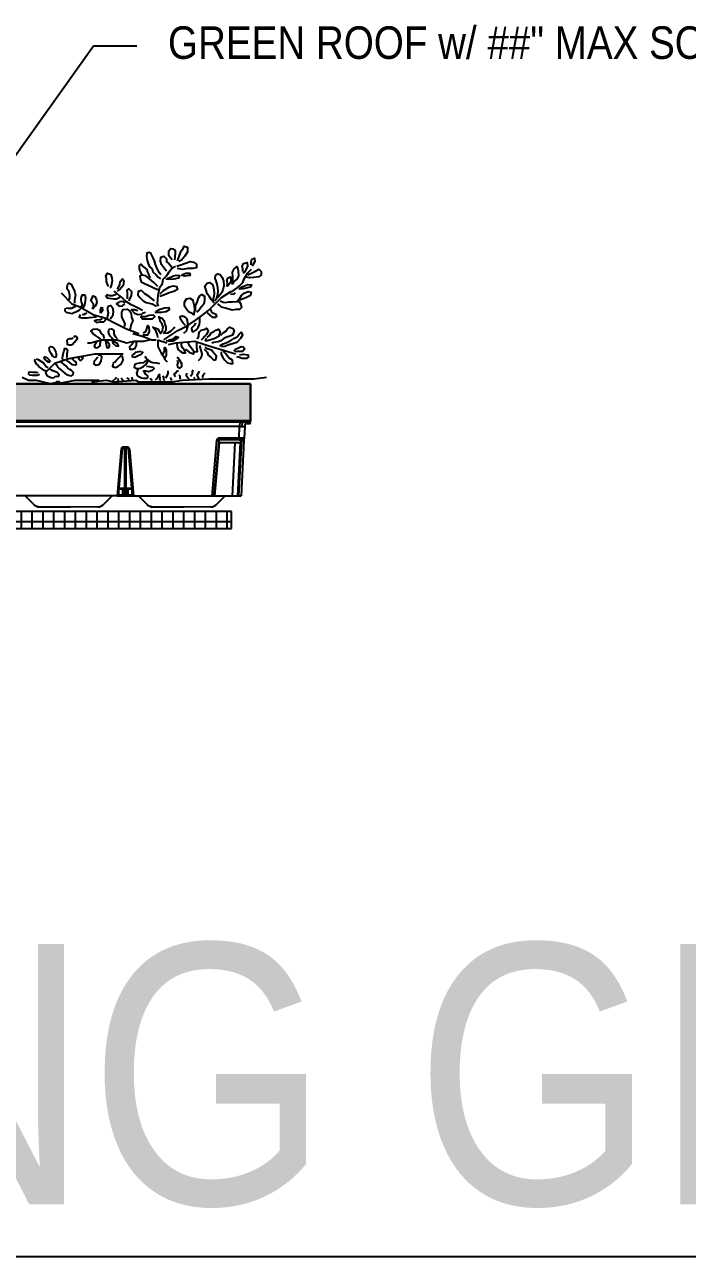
# Model space of a CAD drawing. Header units: inches. Extents: x -2661 to 42767, y -1222 to 9099.
# Drawn here: x 2269.25 to 2292.19, y 1687.74 to 1730.35 of the extents above; entities that cross this region are included whole.
import ezdxf
from ezdxf import colors
from ezdxf.entities.mleader import LeaderData, LeaderLine
from ezdxf.math import Vec2, Vec3

# ---------------------------------------------------------------- set-up
doc = ezdxf.new("R2010")
doc.units = ezdxf.units.IN
doc.header["$LTSCALE"] = 12
doc.header["$MEASUREMENT"] = 0
doc.layers.get('0').update_dxf_attribs({"linetype": 'CONTINUOUS'})
doc.layers.add('S-ANNO-NOTE', color=4, linetype='CONTINUOUS')
doc.layers.add('S-ARCH', color=1, linetype='CONTINUOUS')
doc.styles.add('Arial', font='arial.ttf', dxfattribs={"width": 0.85})

# ---------------------------------------------------------------- blocks, each defined once
blk = doc.blocks.new("LIVE ROOF 'DEEP SYSTEM' MODULE")
at = {"layer": 'S-ARCH'}
h = blk.add_hatch(dxfattribs=at)
h.set_pattern_fill('FP_15', color=256, style=0, pattern_type=2)
h.set_pattern_definition([(0, (-202.86071, 4.29002), (0.64, 0.16), [0.0528, -0.4272, 0.0528, -0.4272, -2.56]), (0, (-202.86071, 4.29002), (0.64, 0.16), [-0.96, 0.0528, -0.9072, 0.0528, -0.4272, -1.12]), (0, (-202.86071, 4.29002), (0.64, 0.16), [-2.4, 0.0528, -0.2672, 0.0528, -0.7472]), (120, (-202.62071, 4.37002), (-0.45856406, 0.47425626), [0.0528, -0.4272, 0.0528, -0.4272, -2.56]), (120, (-202.62071, 4.37002), (-0.45856406, 0.47425626), [-0.96, 0.0528, -0.9072, 0.0528, -0.4272, -1.12]), (120, (-202.62071, 4.37002), (-0.45856406, 0.47425626), [-2.4, 0.0528, -0.2672, 0.0528, -0.7472]), (240, (-202.54071, 4.69002), (-0.18143594, -0.63425626), [0.0528, -0.4272, 0.0528, -0.4272, -2.56]), (240, (-202.54071, 4.69002), (-0.18143594, -0.63425626), [-0.96, 0.0528, -0.9072, 0.0528, -0.4272, -1.12]), (240, (-202.54071, 4.69002), (-0.18143594, -0.63425626), [-2.4, 0.0528, -0.2672, 0.0528, -0.7472])])
h.paths.add_polyline_path([(-12.027, 3.497), (-11.83, 3.497), (-11.813, 3.697), (12.141, 3.697), (12.141, 5.004), (-12.027, 5.004)])
h = blk.add_hatch(dxfattribs=at)
h.set_pattern_fill('FP_14', color=256, style=0, pattern_type=2)
h.set_pattern_definition([(0, (-202.8607, 4.29), (0, 0.375), []), (90, (-202.8607, 4.29), (-0.375, 2e-17), [])])
h.paths.add_polyline_path([(11.474, 0), (11.474, 0.599), (-11.474, 0.599), (-11.474, 0), (9.787, 0)])
for p, q in [((11.509, 8.569), (11.497, 8.446)), ((8.921, 6.536), (9.244, 6.428)), ((7.559, 5.194), (7.529, 5.114)), ((10.175, 5.244), (10.205, 5.194)), ((12.141, 5.004), (-12.027, 5.004)), ((-12.027, 5.004), (12.141, 5.004)), ((12.141, 3.697), (12.141, 5.004)), ((12.141, 5.004), (12.141, 3.734)), ((11.761, 3.534), (-11.853, 3.534)), ((11.769, 3.697), (-11.816, 3.697)), ((12.141, 3.734), (-11.813, 3.734)), ((-11.813, 3.734), (11.769, 3.734)), ((-11.813, 3.697), (12.141, 3.697)), ((11.741, 3.141), (11.761, 3.534)), ((11.769, 3.697), (11.761, 3.534)), ((11.761, 3.534), (11.936, 3.534)), ((11.769, 3.734), (11.769, 3.697)), ((11.862, 3.732), (11.769, 3.732)), ((11.843, 3.697), (11.769, 3.697)), ((11.844, 3.697), (11.836, 3.534)), ((11.883, 3.734), (11.843, 3.724)), ((11.884, 3.734), (11.844, 3.697)), ((12.141, 3.734), (11.884, 3.734)), ((11.936, 3.534), (11.915, 3.141)), ((11.94, 3.61), (11.936, 3.534)), ((11.94, 3.61), (11.96, 3.629)), ((12.098, 3.629), (11.96, 3.629)), ((12.098, 3.629), (12.138, 3.667)), ((12.138, 3.667), (12.141, 3.734)), ((10.805, 1.134), (10.973, 3.055)), ((10.88, 1.134), (11.048, 3.052)), ((11.048, 3.052), (11.068, 3.07)), ((11.068, 3.07), (11.068, 3.141)), ((11.068, 3.141), (11.741, 3.141)), ((11.741, 3.07), (11.068, 3.07)), ((11.735, 1.134), (11.836, 3.052)), ((11.741, 3.141), (11.915, 3.141)), ((11.741, 3.141), (11.741, 3.07)), ((11.741, 3.07), (11.84, 3.07)), ((11.797, 2.975), (11.807, 2.994)), ((11.811, 3.052), (11.807, 2.994)), ((11.911, 3.055), (11.81, 1.134)), ((11.811, 3.07), (11.811, 3.052)), ((11.836, 3.052), (11.811, 3.052)), ((11.84, 3.07), (11.836, 3.052)), ((11.91, 3.053), (11.903, 3.086)), ((11.915, 3.141), (11.911, 3.055)), ((7.664, 2.758), (7.522, 1.134)), ((7.694, 2.757), (7.552, 1.134)), ((7.734, 2.793), (7.694, 2.757)), ((7.875, 2.822), (7.734, 2.822)), ((7.734, 2.822), (7.734, 2.793)), ((7.734, 2.793), (7.875, 2.793)), ((7.775, 2.793), (7.775, 1.134)), ((7.833, 1.135), (7.833, 2.793)), ((7.875, 2.793), (7.875, 2.822)), ((7.914, 2.757), (7.875, 2.793)), ((8.056, 1.134), (7.914, 2.757)), ((7.944, 2.758), (8.086, 1.134)), ((11.056, 2.97), (10.895, 1.134)), ((11.607, 2.97), (11.056, 2.97)), ((11.51, 1.134), (11.607, 2.97)), ((11.781, 2.97), (11.607, 2.97)), ((11.781, 2.97), (11.685, 1.134)), ((11.797, 2.975), (11.7, 1.134)), ((7.632, 1.393), (7.568, 1.358)), ((7.575, 1.395), (7.735, 1.395)), ((7.599, 1.381), (7.715, 1.381)), ((7.604, 1.384), (7.657, 1.395)), ((7.715, 1.381), (7.715, 1.395)), ((7.715, 1.381), (7.75, 1.381)), ((7.718, 1.169), (7.715, 1.381)), ((7.75, 1.381), (7.735, 1.395)), ((7.75, 1.381), (7.753, 1.169)), ((7.858, 1.381), (7.855, 1.169)), ((7.873, 1.395), (7.858, 1.381)), ((7.861, 1.381), (7.893, 1.381)), ((7.873, 1.395), (8.034, 1.395)), ((7.893, 1.381), (7.89, 1.169)), ((7.893, 1.395), (7.893, 1.381)), ((7.893, 1.381), (8.009, 1.381)), ((7.951, 1.395), (8.005, 1.383)), ((7.974, 1.393), (8.04, 1.358)), ((7.522, 1.134), (0.236, 1.134)), ((4.333, 1.138), (4.648, 0.819)), ((7.035, 0.819), (7.347, 1.134)), ((7.522, 1.134), (7.552, 1.134)), ((7.552, 1.134), (7.718, 1.134)), ((7.555, 1.169), (7.718, 1.169)), ((7.718, 1.169), (7.751, 1.169)), ((7.718, 1.134), (7.718, 1.169)), ((7.718, 1.137), (7.741, 1.149)), ((7.718, 1.134), (7.788, 1.134)), ((7.773, 1.138), (7.753, 1.169)), ((7.788, 1.134), (7.819, 1.134)), ((7.819, 1.134), (7.89, 1.137)), ((7.855, 1.169), (7.835, 1.138)), ((7.855, 1.169), (7.89, 1.169)), ((7.89, 1.169), (8.053, 1.169)), ((7.89, 1.169), (7.89, 1.134)), ((7.89, 1.134), (8.056, 1.134)), ((8.056, 1.134), (8.086, 1.134)), ((8.086, 1.134), (10.805, 1.134)), ((8.261, 1.134), (8.573, 0.819)), ((10.805, 1.134), (10.88, 1.134)), ((10.895, 1.134), (11.51, 1.134)), ((10.947, 0.819), (11.174, 1.049)), ((11.174, 1.049), (11.227, 1.103)), ((11.227, 1.103), (11.253, 1.129)), ((11.258, 1.134), (11.232, 1.108)), ((11.51, 1.134), (11.685, 1.134)), ((11.7, 1.134), (11.735, 1.134)), ((11.735, 1.134), (11.81, 1.134)), ((11.474, 0.599), (-11.474, 0.599)), ((4.694, 0.785), (4.648, 0.819)), ((4.648, 0.819), (4.66, 0.812)), ((4.658, 0.811), (4.771, 0.76)), ((4.76, 0.762), (4.79, 0.759)), ((4.79, 0.759), (4.764, 0.762)), ((4.79, 0.759), (4.826, 0.759)), ((4.793, 0.759), (4.826, 0.76)), ((4.826, 0.759), (5.772, 0.759)), ((5.772, 0.759), (5.911, 0.759)), ((5.911, 0.759), (6.857, 0.761)), ((6.857, 0.76), (6.89, 0.759)), ((6.857, 0.759), (6.893, 0.759)), ((6.893, 0.759), (6.919, 0.762)), ((6.912, 0.76), (7.025, 0.811)), ((6.99, 0.785), (7.035, 0.819)), ((7.023, 0.812), (7.035, 0.819)), ((8.618, 0.785), (8.573, 0.819)), ((8.573, 0.819), (8.585, 0.812)), ((8.583, 0.811), (8.696, 0.76)), ((8.684, 0.762), (8.715, 0.759)), ((8.715, 0.759), (8.688, 0.762)), ((8.715, 0.759), (8.751, 0.759)), ((8.718, 0.759), (8.751, 0.76)), ((8.751, 0.759), (9.697, 0.759)), ((9.697, 0.759), (9.836, 0.759)), ((9.836, 0.759), (10.769, 0.761)), ((10.769, 0.76), (10.802, 0.759)), ((10.769, 0.759), (10.805, 0.759)), ((10.805, 0.759), (10.831, 0.762)), ((10.824, 0.76), (10.937, 0.811)), ((10.901, 0.785), (10.947, 0.819)), ((10.935, 0.812), (10.947, 0.819)), ((11.474, 0), (11.474, 0.599)), ((-11.474, 0), (11.474, 0))]:
    blk.add_line(p, q, dxfattribs=at)
at = {"layer": 'S-ARCH', "flags": 128}
for points in [[(9.038, 8.777), (8.976, 8.863), (8.891, 9.022), (8.854, 9.132), (8.817, 9.267), (8.756, 9.389), (8.683, 9.524), (8.622, 9.548), (8.548, 9.524), (8.536, 9.413), (8.56, 9.279), (8.597, 9.169), (8.646, 9.058), (8.732, 8.985), (8.756, 8.887), (8.866, 8.777), (8.94, 8.703), (9.025, 8.642)], [(9.233, 8.912), (9.135, 9.022), (9.062, 9.132), (9.025, 9.254), (9.038, 9.389), (9.135, 9.426), (9.233, 9.328), (9.233, 9.23), (9.307, 9.169), (9.38, 9.095), (9.417, 9.046)], [(9.429, 9.303), (9.307, 9.438), (9.307, 9.609), (9.38, 9.695), (9.454, 9.683), (9.527, 9.622), (9.527, 9.536), (9.515, 9.389), (9.502, 9.303)], [(9.613, 9.267), (9.674, 9.45), (9.735, 9.609), (9.808, 9.695), (9.845, 9.769), (9.955, 9.732), (9.955, 9.573), (9.869, 9.426), (9.747, 9.291), (9.661, 9.242)], [(8.389, 8.777), (8.328, 8.887), (8.291, 8.985), (8.291, 9.107), (8.352, 9.144), (8.426, 9.071), (8.56, 8.948), (8.56, 8.899), (8.597, 8.826), (8.622, 8.752), (8.67, 8.691)], [(8.952, 7.699), (8.915, 7.785), (8.927, 7.92), (8.94, 8.079), (8.976, 8.238), (9.001, 8.348), (9.086, 8.483), (9.111, 8.63), (9.246, 8.752), (9.319, 8.887), (9.417, 9.009), (9.539, 9.083)], [(9.136, 6.536), (9.621, 6.859), (9.945, 7.021), (10.268, 7.237), (10.483, 7.398), (10.699, 7.56), (10.968, 7.83), (11.13, 7.991), (11.453, 8.207), (11.507, 8.207), (11.669, 8.315), (11.754, 8.397), (11.876, 8.52), (11.913, 8.642), (12.035, 8.838), (12.17, 8.973)], [(9.588, 9.083), (9.723, 9.12), (9.882, 9.181), (10.053, 9.242), (10.163, 9.218), (10.273, 9.144), (10.273, 9.022), (10.139, 8.997), (9.967, 8.997), (9.784, 8.96), (9.613, 8.997)], [(11.521, 8.581), (11.521, 8.716), (11.509, 8.875), (11.57, 8.985), (11.68, 9.071), (11.705, 8.924), (11.717, 8.728), (11.668, 8.63), (11.558, 8.544), (11.509, 8.471)], [(11.876, 8.899), (11.876, 8.985), (11.852, 9.083), (11.9, 9.169), (12.023, 9.205), (12.035, 9.083), (11.986, 8.973), (11.925, 8.875), (11.876, 8.838)], [(12.047, 8.777), (12.243, 8.875), (12.427, 8.973), (12.512, 8.899), (12.512, 8.777), (12.427, 8.716), (12.243, 8.691), (12.108, 8.679), (11.998, 8.703)], [(12.157, 9.12), (12.157, 9.23), (12.182, 9.316), (12.28, 9.352), (12.292, 9.242), (12.219, 9.12), (12.194, 9.083)], [(7.227, 8.373), (7.178, 8.483), (7.153, 8.544), (7.153, 8.642), (7.129, 8.74), (7.19, 8.838), (7.3, 8.789), (7.337, 8.667), (7.349, 8.569), (7.325, 8.459), (7.3, 8.348), (7.263, 8.324)], [(7.533, 8.287), (7.618, 8.434), (7.631, 8.544), (7.704, 8.642), (7.753, 8.569), (7.728, 8.41), (7.631, 8.287), (7.52, 8.214)], [(8.927, 8.373), (8.793, 8.52), (8.646, 8.642), (8.511, 8.74), (8.377, 8.765), (8.303, 8.728), (8.316, 8.654), (8.352, 8.532), (8.462, 8.483), (8.597, 8.422), (8.695, 8.373), (8.817, 8.324), (8.952, 8.263)], [(9.258, 8.654), (9.38, 8.703), (9.466, 8.74), (9.564, 8.765), (9.674, 8.752), (9.649, 8.667), (9.478, 8.63), (9.307, 8.618), (9.209, 8.63)], [(9.784, 8.789), (9.894, 8.838), (10.029, 8.838), (10.053, 8.752), (9.857, 8.728), (9.735, 8.765)], [(10.897, 7.883), (10.971, 7.981), (11.007, 8.091), (11.02, 8.238), (10.995, 8.41), (10.946, 8.569), (10.909, 8.654), (10.922, 8.752), (11.007, 8.814), (11.093, 8.789), (11.154, 8.691), (11.203, 8.569), (11.215, 8.397), (11.179, 8.263), (11.142, 8.165), (11.081, 8.079), (11.007, 7.993), (10.958, 7.981)], [(11.313, 8.373), (11.338, 8.471), (11.325, 8.581), (11.338, 8.667), (11.436, 8.716), (11.472, 8.605), (11.436, 8.507), (11.374, 8.422), (11.325, 8.373)], [(5.58, 8.153), (5.957, 7.776), (6.227, 7.668), (6.712, 7.398), (7.089, 7.291), (7.52, 7.075), (7.843, 6.913), (8.274, 6.751)], [(5.856, 7.92), (5.881, 7.981), (5.881, 8.079), (5.869, 8.128), (5.844, 8.214), (5.795, 8.287), (5.795, 8.361), (5.808, 8.459), (5.856, 8.495), (5.93, 8.459), (5.979, 8.348), (6.028, 8.25), (6.052, 8.165), (6.077, 8.079), (6.052, 7.981), (6.04, 7.895), (6.04, 7.797)], [(7.141, 8.103), (7.263, 8.067), (7.361, 8.067), (7.447, 8.103), (7.484, 8.116)], [(7.41, 8.214), (7.496, 8.14), (7.606, 8.055), (7.716, 7.957), (7.838, 7.859), (7.985, 7.761), (8.108, 7.712), (8.267, 7.626), (8.401, 7.553)], [(7.875, 7.944), (7.875, 8.067), (7.875, 8.165), (7.863, 8.25), (7.924, 8.299), (8.022, 8.201), (8.01, 8.055), (7.949, 7.944), (7.924, 7.883)], [(8.817, 7.883), (8.634, 8.03), (8.475, 8.128), (8.365, 8.238), (8.254, 8.201), (8.242, 8.091), (8.303, 7.993), (8.426, 7.883), (8.524, 7.822), (8.732, 7.773), (8.878, 7.699)], [(9.013, 8.128), (9.123, 8.238), (9.331, 8.361), (9.466, 8.397), (9.576, 8.373), (9.613, 8.275), (9.478, 8.201), (9.319, 8.152), (9.16, 8.091), (9.001, 8.03)], [(10.237, 7.54), (10.237, 7.614), (10.237, 7.712), (10.298, 7.859), (10.322, 7.957), (10.383, 8.055), (10.457, 8.103), (10.542, 8.042), (10.542, 7.895), (10.518, 7.761), (10.445, 7.675), (10.359, 7.565), (10.273, 7.491)], [(10.885, 7.797), (10.848, 7.846), (10.775, 7.932), (10.701, 8.042), (10.64, 8.128), (10.604, 8.25), (10.555, 8.385), (10.64, 8.495), (10.714, 8.52), (10.836, 8.434), (10.873, 8.275), (10.885, 8.14), (10.873, 8.042), (10.848, 7.957), (10.836, 7.883)], [(11.448, 8.128), (11.558, 8.116), (11.619, 8.152)], [(11.692, 7.883), (11.766, 7.969), (11.827, 8.067), (11.913, 8.14), (12.06, 8.201), (12.157, 8.177), (12.133, 8.067), (11.974, 7.981), (11.888, 7.944), (11.754, 7.908)], [(11.741, 8.299), (11.876, 8.373), (12.047, 8.446), (12.17, 8.434), (12.121, 8.348), (11.888, 8.299), (11.729, 8.287)], [(5.759, 7.638), (5.82, 7.626), (5.893, 7.626), (5.954, 7.626), (6.015, 7.663), (6.077, 7.687)], [(6.285, 7.675), (6.321, 7.761), (6.285, 7.834), (6.272, 7.932), (6.285, 8.03), (6.321, 8.091), (6.407, 8.091), (6.431, 7.981), (6.419, 7.883), (6.395, 7.736), (6.334, 7.638)], [(6.664, 7.589), (6.701, 7.675), (6.701, 7.773), (6.652, 7.822), (6.615, 7.895), (6.639, 7.944), (6.688, 8.055), (6.75, 8.03), (6.799, 7.944), (6.823, 7.834), (6.799, 7.748), (6.762, 7.699), (6.676, 7.602)], [(6.982, 7.675), (6.933, 7.565), (6.933, 7.455)], [(7.117, 8.079), (7.178, 7.981), (7.325, 7.957), (7.41, 7.944), (7.496, 7.944), (7.618, 8.006)], [(7.19, 7.271), (7.202, 7.369), (7.227, 7.455), (7.202, 7.553), (7.202, 7.638), (7.215, 7.699), (7.3, 7.724), (7.361, 7.651), (7.386, 7.528), (7.374, 7.393), (7.325, 7.308), (7.276, 7.246)], [(7.606, 7.834), (7.496, 7.773), (7.594, 7.699), (7.704, 7.712), (7.79, 7.773)], [(7.618, 7.871), (7.728, 7.859), (7.802, 7.822)], [(11.093, 7.883), (11.191, 7.834), (11.289, 7.822), (11.387, 7.846), (11.509, 7.846), (11.656, 7.859), (11.741, 7.859), (11.803, 7.761), (11.827, 7.651), (11.754, 7.577), (11.631, 7.577), (11.497, 7.553), (11.277, 7.626), (11.13, 7.663), (11.081, 7.724), (11.007, 7.773)], [(5.722, 7.626), (5.71, 7.54), (5.759, 7.491), (5.844, 7.467), (5.954, 7.442), (6.052, 7.491), (6.15, 7.528), (6.211, 7.553), (6.285, 7.638)], [(6.236, 7.406), (6.211, 7.32), (6.297, 7.295), (6.383, 7.295), (6.48, 7.295), (6.554, 7.308), (6.676, 7.32), (6.774, 7.332), (6.811, 7.344)], [(6.309, 7.418), (6.37, 7.406), (6.431, 7.442), (6.468, 7.467)], [(7.007, 7.271), (6.933, 7.222), (6.823, 7.21), (6.737, 7.185), (6.811, 7.136), (6.933, 7.149), (7.055, 7.149), (7.104, 7.198), (7.141, 7.271)], [(7.007, 7.663), (7.019, 7.54), (6.958, 7.455)], [(7.777, 6.989), (7.802, 7.1), (7.728, 7.222), (7.679, 7.344), (7.679, 7.491), (7.728, 7.577), (7.863, 7.589), (7.961, 7.528), (8.01, 7.43), (8.022, 7.32), (8.059, 7.185), (8.01, 7.075), (7.985, 6.953), (7.949, 6.867)], [(8.242, 7.54), (8.108, 7.565), (8.022, 7.565), (8.12, 7.455), (8.254, 7.406), (8.377, 7.418), (8.426, 7.467), (8.499, 7.491)], [(8.401, 7.344), (8.499, 7.344), (8.634, 7.381), (8.768, 7.393), (8.83, 7.344), (8.732, 7.246), (8.56, 7.246), (8.401, 7.246), (8.34, 7.32), (8.401, 7.357)], [(8.927, 6.61), (8.915, 6.708), (8.866, 6.818), (8.817, 6.904), (8.756, 6.965), (8.927, 6.916), (8.964, 6.855), (9.013, 6.781), (9.025, 6.745), (9.086, 6.842), (9.111, 6.977), (9.074, 7.075), (9.013, 7.161), (9.001, 7.271), (8.964, 7.332), (9.086, 7.271), (9.135, 7.198), (9.16, 7.136), (9.184, 7.038), (9.209, 6.965), (9.209, 6.855), (9.148, 6.769), (9.135, 6.757), (9.27, 6.769), (9.392, 6.842), (9.466, 6.928), (9.527, 6.965)], [(8.866, 7.528), (9.001, 7.589), (9.172, 7.638), (9.307, 7.651), (9.319, 7.565), (9.209, 7.504), (9.062, 7.479), (8.94, 7.479), (8.83, 7.479)], [(9.882, 7.026), (9.821, 7.1), (9.759, 7.173), (9.71, 7.246), (9.698, 7.344), (9.772, 7.357), (9.845, 7.344), (9.918, 7.271), (9.943, 7.198), (9.955, 7.124), (9.955, 7.075)], [(10.237, 7.124), (10.2, 7.038), (10.09, 6.94), (10.114, 6.818), (10.175, 6.818), (10.249, 6.867), (10.322, 6.953), (10.371, 7.063), (10.383, 7.161), (10.383, 7.246), (10.383, 7.308)], [(10.64, 7.467), (10.726, 7.381), (10.812, 7.32), (10.934, 7.32), (10.971, 7.344), (10.946, 7.406), (10.861, 7.442), (10.787, 7.504), (10.775, 7.577)], [(6.958, 6.549), (6.872, 6.61), (6.774, 6.683), (6.676, 6.745), (6.615, 6.83), (6.701, 6.904), (6.823, 6.916), (6.909, 6.867), (6.958, 6.757), (7.043, 6.683), (7.055, 6.573)], [(7.398, 6.549), (7.337, 6.598), (7.276, 6.659), (7.239, 6.732), (7.227, 6.806), (7.239, 6.904), (7.325, 6.916), (7.41, 6.855), (7.41, 6.732), (7.459, 6.634), (7.52, 6.573)], [(8.438, 6.769), (8.524, 6.83), (8.56, 6.953), (8.585, 7.026), (8.622, 6.965), (8.634, 6.818), (8.573, 6.696), (8.475, 6.696), (8.414, 6.708)], [(9.833, 6.757), (9.931, 6.855), (9.943, 6.928), (9.98, 7.026)], [(10.298, 6.549), (10.347, 6.659), (10.347, 6.732), (10.371, 6.806), (10.432, 6.867), (10.53, 6.891), (10.616, 6.94), (10.677, 6.842), (10.616, 6.72), (10.542, 6.647), (10.493, 6.585), (10.445, 6.536), (10.432, 6.524)], [(10.64, 6.61), (10.714, 6.683), (10.775, 6.769), (10.873, 6.818), (10.934, 6.867), (11.032, 6.904), (11.093, 6.794), (11.032, 6.647), (10.897, 6.573), (10.763, 6.536), (10.64, 6.5), (10.579, 6.5), (10.616, 6.585)], [(11.105, 6.696), (11.191, 6.769), (11.289, 6.83), (11.325, 6.904), (11.423, 6.965), (11.521, 6.928), (11.57, 6.842), (11.509, 6.696), (11.35, 6.634), (11.228, 6.585), (11.105, 6.5), (11.02, 6.463), (10.873, 6.438), (10.799, 6.414)], [(5.985, 6.596), (5.949, 6.567), (5.884, 6.567), (5.818, 6.545), (5.782, 6.494), (5.789, 6.429), (5.789, 6.371), (5.862, 6.356), (5.927, 6.356), (5.985, 6.378), (6.014, 6.415), (6.065, 6.465), (6.094, 6.509), (6.145, 6.581), (6.108, 6.64), (6.058, 6.661), (6.021, 6.611)], [(6.496, 6.428), (6.604, 6.428), (6.981, 6.536), (7.143, 6.536), (7.466, 6.536), (7.52, 6.536), (7.843, 6.428), (8.113, 6.482), (8.436, 6.482), (8.651, 6.536)], [(6.811, 6.463), (6.774, 6.402), (6.725, 6.328), (6.762, 6.267), (6.835, 6.255), (6.933, 6.328), (6.933, 6.402), (6.97, 6.524)], [(7.117, 6.5), (7.141, 6.377), (7.166, 6.267), (7.202, 6.255), (7.251, 6.292), (7.251, 6.365), (7.178, 6.475)], [(7.349, 6.512), (7.374, 6.414), (7.471, 6.328), (7.569, 6.316), (7.533, 6.402), (7.447, 6.438), (7.423, 6.536)], [(8.083, 6.438), (8.034, 6.365), (7.949, 6.292), (7.961, 6.206), (8.059, 6.206), (8.144, 6.243), (8.193, 6.341), (8.193, 6.451)], [(8.059, 6.751), (8.436, 6.643), (8.705, 6.536), (8.867, 6.536)], [(8.927, 6.487), (8.927, 6.304), (9.001, 6.157), (9.062, 6.047), (9.123, 5.961), (9.172, 5.851), (9.258, 5.765)], [(9.294, 6.524), (9.429, 6.549), (9.49, 6.585), (9.564, 6.647), (9.649, 6.622), (9.576, 6.561), (9.454, 6.487), (9.307, 6.487), (9.221, 6.5)], [(9.298, 6.374), (9.567, 6.428), (10.214, 6.482), (10.699, 6.32), (11.238, 6.158), (11.615, 6.05)], [(9.588, 6.389), (9.6, 6.292), (9.637, 6.181), (9.698, 6.145), (9.796, 6.083), (9.882, 6.083), (9.857, 6.169), (9.784, 6.255), (9.747, 6.341), (9.759, 6.463)], [(9.882, 6.206), (10.016, 6.108), (10.151, 6.047), (10.175, 6.059), (10.175, 6.132), (10.114, 6.206), (10.041, 6.316), (9.992, 6.402), (10.004, 6.451)], [(10.212, 6.12), (10.298, 6.132), (10.285, 6.255), (10.285, 6.341), (10.285, 6.414)], [(11.081, 6.328), (11.191, 6.389), (11.313, 6.438), (11.46, 6.512), (11.558, 6.573), (11.68, 6.634), (11.741, 6.732), (11.815, 6.794), (11.864, 6.696), (11.79, 6.573), (11.668, 6.438), (11.509, 6.389), (11.387, 6.353), (11.252, 6.304), (11.13, 6.292)], [(5.041, 5.403), (5.257, 5.619), (5.364, 5.727), (5.849, 5.889), (6.765, 6.05), (7.358, 6.05), (7.735, 6.05)], [(5.311, 5.943), (5.267, 6.001), (5.231, 6.059), (5.195, 6.117), (5.18, 6.182), (5.165, 6.255), (5.209, 6.298), (5.267, 6.291), (5.325, 6.248), (5.369, 6.175), (5.398, 6.11), (5.412, 6.052), (5.412, 5.972), (5.398, 5.921), (5.318, 5.928)], [(5.637, 5.834), (5.63, 5.885), (5.644, 5.979), (5.651, 6.03), (5.659, 6.081), (5.673, 6.124), (5.702, 6.175), (5.702, 6.226), (5.753, 6.233), (5.782, 6.204), (5.797, 6.146), (5.789, 6.102), (5.775, 6.044), (5.775, 5.986), (5.775, 5.935), (5.76, 5.906)], [(6.847, 5.937), (6.799, 5.863), (6.725, 5.79), (6.713, 5.704), (6.799, 5.655), (6.909, 5.692), (6.97, 5.79), (6.994, 5.937), (6.933, 6.01), (6.86, 5.985)], [(7.369, 5.684), (7.359, 5.604), (7.469, 5.574), (7.549, 5.604), (7.658, 5.684), (7.698, 5.754), (7.728, 5.824), (7.718, 5.914), (7.708, 5.934), (7.678, 5.994)], [(7.369, 5.714), (7.439, 5.764), (7.499, 5.824), (7.529, 5.864), (7.589, 5.924), (7.639, 5.964), (7.668, 6.004)], [(8.018, 5.954), (8.138, 5.934), (8.248, 5.984), (8.357, 6.034), (8.417, 6.124)], [(8.028, 5.974), (8.108, 6.044), (8.158, 6.104), (8.278, 6.124), (8.367, 6.144)], [(9.099, 6.01), (9.123, 6.071), (9.16, 6.145), (9.16, 6.194), (9.16, 6.23), (9.172, 6.267), (9.221, 6.181), (9.221, 6.12), (9.221, 5.998), (9.209, 5.949), (9.16, 5.888)], [(10.371, 6.341), (10.408, 6.206), (10.457, 6.047), (10.445, 5.961), (10.396, 5.875), (10.322, 5.802)], [(10.53, 6.206), (10.64, 6.108), (10.677, 5.998), (10.775, 5.924), (10.873, 5.826), (10.934, 5.851), (10.958, 5.961), (10.885, 6.059), (10.787, 6.169), (10.64, 6.218), (10.567, 6.279)], [(11.117, 6.12), (11.117, 6.022), (11.179, 5.924), (11.24, 5.839), (11.338, 5.741), (11.448, 5.716), (11.521, 5.716), (11.509, 5.826), (11.399, 5.9), (11.338, 5.961), (11.289, 6.047), (11.228, 6.108), (11.179, 6.169)], [(11.558, 6.145), (11.619, 6.206), (11.741, 6.267), (11.815, 6.304), (11.888, 6.292), (11.937, 6.218), (11.864, 6.132), (11.692, 6.132), (11.607, 6.12)], [(11.754, 6.01), (11.9, 6.034), (12.047, 6.01), (12.072, 5.949), (11.998, 5.888), (11.852, 5.888), (11.754, 5.924), (11.668, 5.949)], [(4.679, 5.863), (4.658, 5.812), (4.687, 5.754), (4.723, 5.696), (4.781, 5.638), (4.839, 5.58), (4.912, 5.529), (4.999, 5.485), (5.064, 5.464)], [(4.716, 5.877), (4.788, 5.848), (4.875, 5.79), (4.97, 5.732), (5.028, 5.66), (5.071, 5.601), (5.122, 5.558)], [(4.977, 5.935), (5.02, 5.856), (5.078, 5.805), (5.129, 5.768), (5.187, 5.754)], [(4.984, 5.957), (5.057, 5.935), (5.122, 5.885), (5.165, 5.841), (5.216, 5.783)], [(5.39, 5.718), (5.419, 5.667), (5.456, 5.594), (5.514, 5.543), (5.579, 5.485), (5.644, 5.435), (5.724, 5.362), (5.797, 5.326), (5.884, 5.297), (5.942, 5.289), (6, 5.333), (6.007, 5.398), (5.942, 5.471), (5.884, 5.507), (5.818, 5.551), (5.746, 5.631), (5.688, 5.674), (5.63, 5.725), (5.579, 5.761)], [(5.768, 5.841), (5.804, 5.79), (5.884, 5.739), (5.956, 5.681), (6.072, 5.667), (6.108, 5.689), (6.101, 5.754), (6.058, 5.783), (6.021, 5.819), (5.985, 5.856), (5.963, 5.906)], [(6.166, 5.921), (6.196, 5.863), (6.246, 5.819), (6.283, 5.841), (6.341, 5.892), (6.29, 5.943)], [(8.536, 5.826), (8.426, 5.741), (8.291, 5.728), (8.193, 5.704), (8.132, 5.679), (8.108, 5.581), (8.193, 5.545), (8.316, 5.557), (8.438, 5.606), (8.511, 5.679), (8.56, 5.753), (8.609, 5.826)], [(8.536, 5.618), (8.634, 5.606), (8.756, 5.581), (8.805, 5.545), (8.732, 5.471), (8.609, 5.422), (8.524, 5.447), (8.438, 5.447), (8.438, 5.435), (8.462, 5.398), (8.499, 5.349), (8.573, 5.288), (8.573, 5.214), (8.548, 5.19), (8.438, 5.19), (8.365, 5.202), (8.291, 5.239), (8.23, 5.3), (8.206, 5.373), (8.23, 5.435), (8.254, 5.52), (8.267, 5.545)], [(8.475, 5.961), (8.511, 5.912), (8.573, 5.851), (8.658, 5.777), (8.756, 5.753), (8.878, 5.741), (8.989, 5.716)], [(9.596, 5.824), (9.626, 5.734), (9.596, 5.664), (9.606, 5.594), (9.696, 5.554), (9.765, 5.604), (9.765, 5.704), (9.706, 5.794), (9.666, 5.854), (9.616, 5.904), (9.586, 5.914)], [(4.233, 5.242), (4.448, 5.134), (4.718, 5.134), (5.203, 5.026), (5.526, 5.08), (5.418, 5.08), (5.472, 5.026), (6.065, 5.134), (6.442, 5.134), (6.873, 5.134), (6.658, 5.08), (7.143, 5.134), (7.412, 5.08), (8.166, 5.134), (8.274, 5.08), (8.759, 5.08), (9.406, 5.08), (9.783, 5.134), (10.699, 5.188), (11.184, 5.188), (11.831, 5.188), (12.262, 5.188), (12.693, 5.242)], [(4.433, 5.384), (4.484, 5.318), (4.592, 5.304), (4.752, 5.304), (4.832, 5.347)], [(4.44, 5.398), (4.505, 5.42), (4.607, 5.413), (4.716, 5.413), (4.774, 5.398)], [(5.042, 5.398), (5.064, 5.347), (5.115, 5.289), (5.18, 5.246), (5.267, 5.217), (5.34, 5.224), (5.376, 5.268), (5.419, 5.275), (5.485, 5.26), (5.514, 5.318), (5.448, 5.398), (5.383, 5.427), (5.296, 5.464), (5.238, 5.493), (5.202, 5.522)], [(7.359, 5.104), (7.469, 5.194), (7.499, 5.244)], [(7.658, 5.214), (7.698, 5.174), (7.728, 5.124)], [(7.858, 5.214), (7.898, 5.194), (7.938, 5.154)], [(8.018, 5.244), (8.038, 5.174), (8.038, 5.144)], [(8.667, 5.204), (8.687, 5.164), (8.737, 5.124)], [(8.847, 5.144), (8.897, 5.194), (8.937, 5.264), (8.977, 5.334), (8.987, 5.334), (8.977, 5.274), (8.997, 5.214), (8.987, 5.164), (9.017, 5.124)], [(9.106, 5.284), (9.126, 5.224), (9.126, 5.154), (9.156, 5.124)], [(9.206, 5.214), (9.266, 5.304), (9.286, 5.384), (9.286, 5.454)], [(9.356, 5.224), (9.386, 5.164), (9.406, 5.124)], [(9.536, 5.254), (9.496, 5.344), (9.536, 5.384), (9.586, 5.444), (9.646, 5.474)], [(9.656, 5.324), (9.696, 5.284), (9.696, 5.224), (9.706, 5.174)], [(9.925, 5.384), (9.905, 5.294), (9.965, 5.234), (10.005, 5.184)], [(10.055, 5.274), (10.125, 5.364), (10.135, 5.424), (10.155, 5.494)], [(10.365, 5.144), (10.335, 5.234), (10.295, 5.304), (10.375, 5.444)], [(10.554, 5.384), (10.504, 5.324), (10.474, 5.264), (10.504, 5.224)]]:
    blk.add_lwpolyline(points, dxfattribs=at)
blk.add_lwpolyline([(10.175, 7.381), (10.114, 7.442), (9.992, 7.504), (9.918, 7.589), (9.857, 7.699), (9.857, 7.834), (9.918, 7.944), (10.041, 7.969), (10.126, 7.92), (10.151, 7.846), (10.175, 7.748), (10.188, 7.687), (10.2, 7.626), (10.2, 7.54), (10.175, 7.455)], close=True, dxfattribs=at)
at = {"layer": 'S-ARCH'}
for centre, radius, start, end in [((11.023, 3.412), 0.361, 262.052, 273.9443), ((11.866, 3.27), 0.22, 262.1808, 281.8131), ((11.84, 3.145), 0.075, 270, 357), ((7.684, 2.901), 0.144, 262.0521, 273.9442), ((7.924, 2.901), 0.144, 266.0558, 277.9479)]:
    blk.add_arc(centre, radius, start, end, dxfattribs=at)
for points, knots in [([(10.973, 3.055), (10.974, 3.057), (10.974, 3.061), (10.975, 3.067), (10.976, 3.072), (10.978, 3.078), (10.98, 3.083), (10.983, 3.09), (10.987, 3.097), (10.994, 3.107), (11.004, 3.117), (11.018, 3.128), (11.032, 3.135), (11.045, 3.139), (11.056, 3.141), (11.064, 3.141), (11.068, 3.141)], [0, 0, 0, 0, 0.042423, 0.084533, 0.126495, 0.168476, 0.21064, 0.253154, 0.316984, 0.381009, 0.507679, 0.62729, 0.748269, 0.832364, 0.915832, 1, 1, 1, 1]), ([(7.734, 2.822), (7.732, 2.822), (7.729, 2.821), (7.723, 2.821), (7.717, 2.82), (7.708, 2.817), (7.696, 2.811), (7.684, 2.802), (7.675, 2.791), (7.67, 2.781), (7.668, 2.774), (7.666, 2.769), (7.665, 2.763), (7.664, 2.76), (7.664, 2.758)], [0, 0, 0, 0, 0.051797, 0.10533, 0.160552, 0.217415, 0.381138, 0.532566, 0.664879, 0.79053, 0.839386, 0.890573, 0.945322, 1, 1, 1, 1]), ([(7.944, 2.758), (7.944, 2.767), (7.941, 2.775), (7.934, 2.79), (7.928, 2.797), (7.916, 2.809), (7.909, 2.813), (7.892, 2.82), (7.884, 2.822), (7.875, 2.822)], [0, 0, 0, 0, 0.25, 0.25, 0.5, 0.5, 0.75, 0.75, 1, 1, 1, 1]), ([(11.05, 2.97), (11.05, 2.97), (11.048, 2.97), (11.047, 2.97), (11.045, 2.971), (11.044, 2.971), (11.043, 2.971), (11.041, 2.972), (11.041, 2.974), (11.041, 2.975)], [0, 0, 0, 0, 0.114509, 0.220085, 0.316909, 0.405214, 0.485307, 0.742675, 1, 1, 1, 1]), ([(11.797, 2.975), (11.796, 2.974), (11.795, 2.973), (11.792, 2.972), (11.79, 2.972), (11.788, 2.971), (11.785, 2.97), (11.783, 2.97), (11.783, 2.97)], [0, 0, 0, 0, 0.129902, 0.258244, 0.386718, 0.517015, 0.731679, 1, 1, 1, 1]), ([(7.788, 1.134), (7.786, 1.135), (7.782, 1.135), (7.777, 1.136), (7.776, 1.137), (7.775, 1.137)], [0, 0, 0, 0, 0.39219, 0.785473, 1, 1, 1, 1]), ([(7.833, 1.137), (7.832, 1.137), (7.831, 1.136), (7.826, 1.135), (7.822, 1.135), (7.819, 1.134)], [0, 0, 0, 0, 0.214478, 0.60774, 1, 1, 1, 1]), ([(10.88, 1.134), (10.88, 1.134), (10.88, 1.134), (10.881, 1.134), (10.882, 1.134), (10.884, 1.134), (10.885, 1.134), (10.887, 1.134), (10.89, 1.134), (10.893, 1.134), (10.894, 1.134), (10.895, 1.134)], [0, 0, 0, 0, 0.104371, 0.21036, 0.317999, 0.427317, 0.53834, 0.651095, 0.765608, 0.881902, 1, 1, 1, 1]), ([(11.685, 1.134), (11.685, 1.134), (11.685, 1.134), (11.686, 1.134), (11.687, 1.134), (11.688, 1.134), (11.69, 1.134), (11.692, 1.134), (11.694, 1.134), (11.696, 1.134), (11.698, 1.134), (11.699, 1.134), (11.7, 1.134)], [0, 0, 0, 0, 0.106373, 0.211282, 0.314743, 0.416775, 0.517395, 0.616621, 0.714474, 0.810974, 0.906142, 1, 1, 1, 1])]:
    blk.add_open_spline(points, degree=3, knots=knots, dxfattribs=at)

msp = doc.modelspace()

# ---------------------------------------------------------------- block references
msp.add_blockref("LIVE ROOF 'DEEP SYSTEM' MODULE", (2264.93218, 1712.9153))

# ---------------------------------------------------------------- texts
at = {"layer": 'S-ANNO-NOTE', "color": 6, "insert": (2237.0403, 1698.5442), "char_height": 9, "width": 130.5042857, "attachment_point": 1, "style": 'Arial'}
msp.add_mtext('\\A1;{\\LSLIDING GLASS DOORS}', dxfattribs=at)

# ---------------------------------------------------------------- leaders
at = {"layer": 'S-ANNO-NOTE'}
ml = msp.add_multileader_mtext('Standard', dxfattribs=at)
ml.set_content('\\A1;GREEN ROOF w/ ##" MAX SOIL DEPTH, S.A.D.', color=4, style='Arial')
ml.set_leader_properties(color=2)
ml.build(insert=Vec2(0, 0))
ml.multileader.update_dxf_attribs({"dogleg_length": 0.36, "arrow_head_size": 1.3125, "scale": 12})
ctx = ml.context
ctx.base_point, ctx.scale, ctx.char_height, ctx.arrow_head_size, ctx.landing_gap_size, ctx.plane_origin = Vec3(2273.13359, 1729.61554), 12, 1.125, 1.3125, 1.08, Vec3(2244.07148, 2012.58532)
notes = []
notes.append((ctx, [(0, (1, 1, 0), (2271.63359, 1729.61554), (1, 0), 1.5, [(0, [(2265.59264, 1721.14356)], 0, [])])]))
ctx.mtext.insert, ctx.mtext.width, ctx.mtext.flow_direction = Vec3(2274.21359, 1730.28931), 18.1874981, 5
for ctx, leaders in notes:
    for number, flags, end, landing, length, lines in leaders:
        leader = LeaderData()
        leader.index, (leader.has_last_leader_line, leader.has_dogleg_vector, leader.attachment_direction) = number, flags
        leader.last_leader_point, leader.dogleg_vector, leader.dogleg_length = Vec3(end), Vec3(landing), length
        for number, points, colour, breaks in lines:
            line = LeaderLine()
            line.index, line.vertices, line.color, line.breaks = number, Vec3.list(points), colors.encode_raw_color(colour), breaks
            leader.lines.append(line)
        ctx.leaders.append(leader)

doc.saveas('drawing.dxf')
